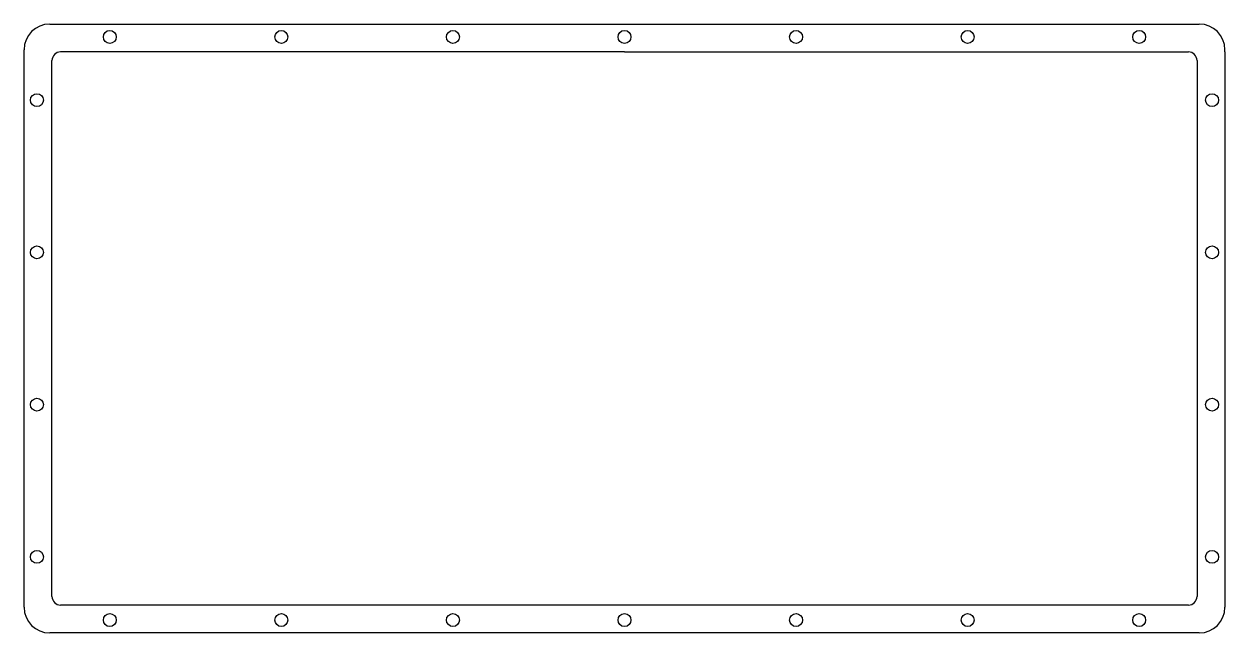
# Model space of a CAD drawing. Header units: millimetres. Extents: x 0 to 279, y 0 to 142.
import ezdxf

# ---------------------------------------------------------------- set-up
doc = ezdxf.new("R2010")
doc.units = ezdxf.units.MM
doc.header["$MEASUREMENT"] = 0

msp = doc.modelspace()

# ---------------------------------------------------------------- linework, layer by layer
for p, q in [((6, 141.5), (273, 141.5)), ((0, 135), (0, 135.5)), ((0, 6), (0, 135)), ((139.5, 135), (8.5, 135)), ((139.5, 135), (270.5, 135)), ((279, 135), (279, 135.5)), ((279, 135), (279, 6)), ((6.5, 8.5), (6.5, 133)), ((272.5, 133), (272.5, 8.5)), ((270.5, 6.5), (8.5, 6.5)), ((273, 0), (6, 0))]:
    msp.add_line(p, q)
for centre, radius in [((19.9285, 138.5), 1.5), ((59.7856, 138.5), 1.5), ((99.6427, 138.5), 1.5), ((139.5, 138.5), 1.5), ((179.3573, 138.5), 1.5), ((219.2144, 138.5), 1.5), ((259.0715, 138.5), 1.5), ((11, 130.5), 0), ((3, 123.8125), 1.5), ((276, 123.8125), 1.5), ((3, 88.4375), 1.5), ((276, 88.4375), 1.5), ((138.5, 73.5), 0), ((166.65, 64.5), 0), ((166.65, 64.5), 0), ((3, 53.0625), 1.5), ((276, 53.0625), 1.5), ((3, 17.6875), 1.5), ((276, 17.6875), 1.5), ((19.9285, 3), 1.5), ((59.7856, 3), 1.5), ((99.6427, 3), 1.5), ((139.5, 3), 1.5), ((179.3573, 3), 1.5), ((219.2144, 3), 1.5), ((259.0715, 3), 1.5)]:
    msp.add_circle(centre, radius)
for centre, radius, start, end in [((6, 135.5), 6, 90, 180), ((273, 135.5), 6, 0, 90), ((8.5, 133), 2, 90, 180), ((270.5, 133), 2, 0, 90), ((8.5, 8.5), 2, 180, 270), ((270.5, 8.5), 2, 270, 0), ((6, 6), 6, 180, 270), ((273, 6), 6, 270, 0)]:
    msp.add_arc(centre, radius, start, end)

doc.saveas('drawing.dxf')
